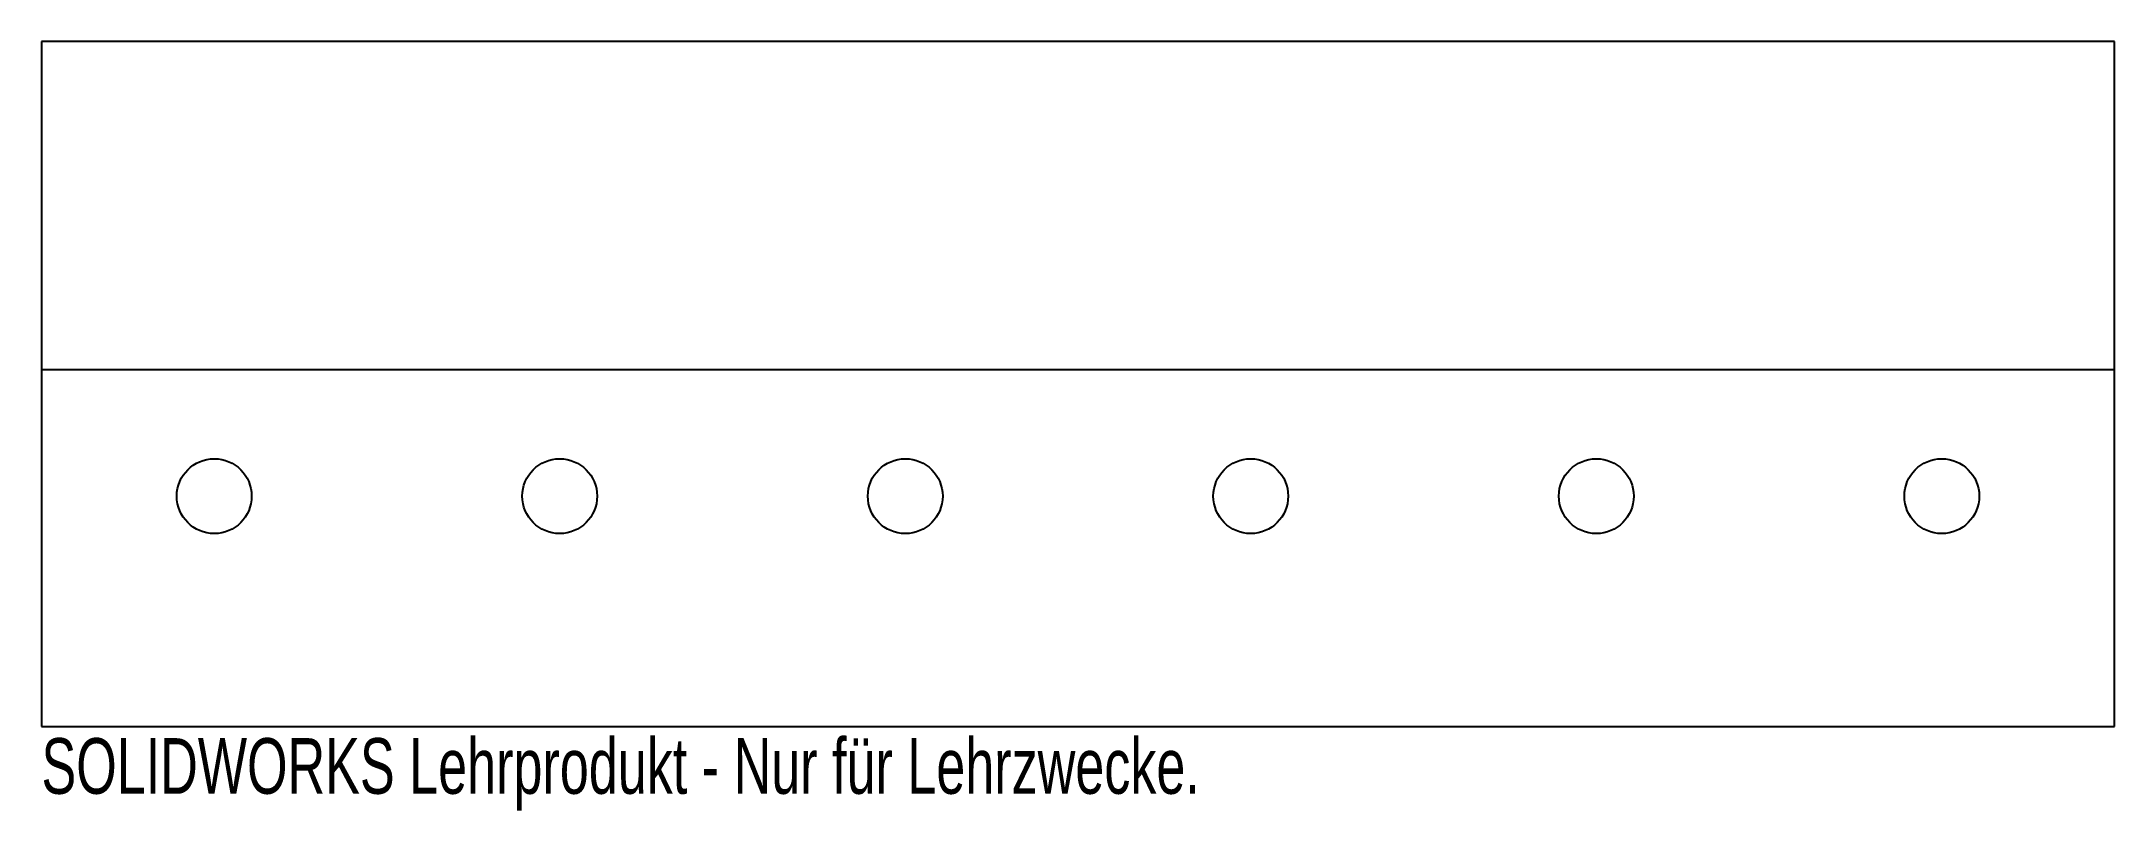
# Model space of a CAD drawing. Header units: millimetres. Extents: x -90 to 90, y -37 to 30.
import ezdxf

# ---------------------------------------------------------------- set-up
doc = ezdxf.new("R2010")
doc.units = ezdxf.units.MM
doc.styles.add('SLDTEXTSTYLE0', font='TXT', dxfattribs={"width": 0.7})

msp = doc.modelspace()

# ---------------------------------------------------------------- linework, layer by layer
at = {"color": 7, "linetype": 'Continuous', "lineweight": 25}
for p, q in [((-90, 29.75), (-90, -29.75)), ((90, 29.75), (-90, 29.75)), ((90, -29.75), (90, 29.75)), ((-90, -29.75), (90, -29.75))]:
    msp.add_line(p, q, dxfattribs=at)
at = {"color": 7, "linetype": 'Continuous'}
msp.add_line((-90, 1.25), (90, 1.25), dxfattribs=at)
at = {"color": 7, "linetype": 'Continuous', "lineweight": 25}
for centre in [(-75, -9.75), (-45, -9.75), (-15, -9.75), (15, -9.75), (45, -9.75), (75, -9.75)]:
    msp.add_circle(centre, 3.25, dxfattribs=at)

# ---------------------------------------------------------------- texts
at = {"color": 7, "linetype": 'Continuous', "insert": (-90, -30.77), "char_height": 4.8336, "attachment_point": 1, "style": 'SLDTEXTSTYLE0'}
msp.add_mtext('SOLIDWORKS Lehrprodukt - Nur für Lehrzwecke.', dxfattribs=at)

doc.saveas('drawing.dxf')
